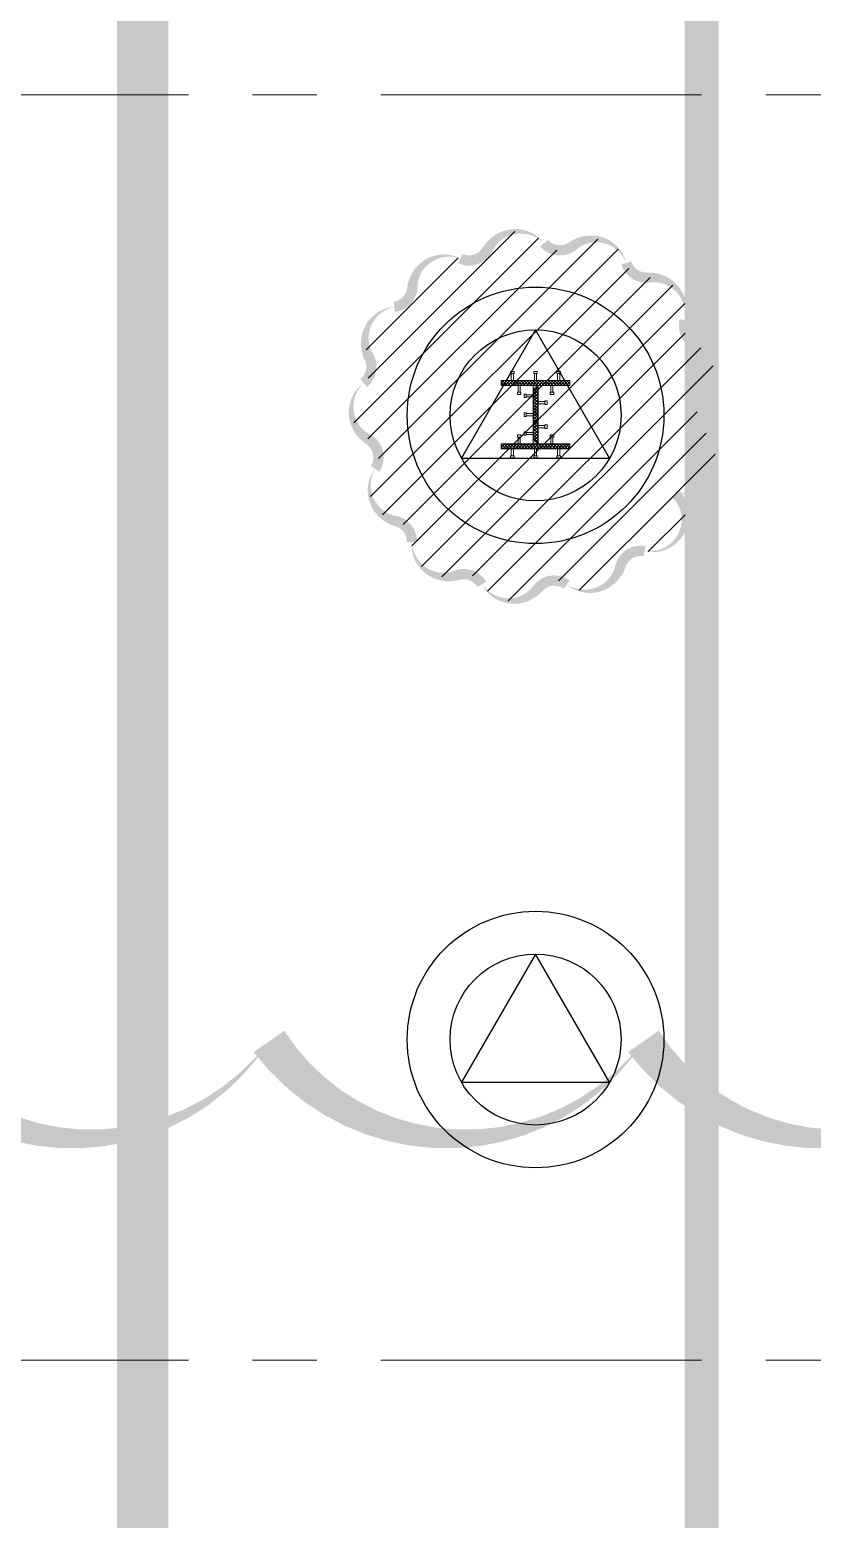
# Model space of a CAD drawing. Header units: millimetres. Extents: x -346728 to 1320345, y -537202 to -385966.
# Drawn here: x 402040 to 406614, y -440822 to -432112 of the extents above; entities that cross this region are included whole.
import ezdxf

# ---------------------------------------------------------------- set-up
doc = ezdxf.new("R2010")
doc.units = ezdxf.units.MM
doc.header["$LTSCALE"] = 100
doc.linetypes.add('HIDDEN', pattern=[9.524999999999999, 6.349999999999999, -3.174999999999999])
doc.linetypes.add('X1326_GLB$0$CENTER', pattern=[2, 1.25, -0.25, 0.25, -0.25])
for name, color, linetype, lineweight in [('A-giao thong', 8, 'Continuous', 15), ('KCMANH', 8, 'Continuous', 13), ('KINGPOST', 5, 'Continuous', 20), ('X1326_GLB$0$A-tim', 8, 'X1326_GLB$0$CENTER', 9)]:
    doc.layers.add(name, color=color, linetype=linetype, lineweight=lineweight)
for name, color, linetype in [('DM', 8, 'Continuous'), ('hach', 253, 'Continuous'), ('PL', 3, 'Continuous'), ('thep doc', 6, 'Continuous')]:
    doc.layers.add(name, color=color, linetype=linetype)
pattern_1 = [(44.99999999999996, (188543.3296231151, 11377564.43864295), (-8.980256121069152, 8.980256121069138), []), (135, (188543.3296231151, 11377564.43864295), (-8.980256121069152, -8.980256121069138), [])]

# ---------------------------------------------------------------- blocks, each defined once
blk = doc.blocks.new('LVL-KHUNGTEN')
blk.add_lwpolyline([(61072.91373489425, 41092.78793908656), (119123.5098692991, 41092.78793908656), (119123.5098692991, 61.8816838347775), (61072.91373489425, 61.8816838347775)], close=True)
blk = doc.blocks.new('KP50 TOI SAN L1')
at = {"ltscale": 0.1}
h = blk.add_hatch(color=3, dxfattribs=at)
h.dxf.hatch_style = 1
h.paths.add_polyline_path([(14.40000000000146, 171.2000000000116), (-14.39999999999418, 171.2000000000116), (-14.39999999999418, 142.3999999999905)])
h.paths.add_polyline_path([(-14.39999999999418, -142.3999999999687), (-14.39999999999418, -171.1999999999825), (14.40000000000146, -171.1999999999825)])
at = {"layer": 'KCMANH', "linetype": 'ByBlock'}
h = blk.add_hatch(dxfattribs=at)
h.set_pattern_fill('ANSI37', color=3, scale=4, style=0)
h.set_pattern_definition(pattern_1)
h.paths.add_polyline_path([(-200, 200.0000000000109), (-200, 171.2000000000116), (200, 171.2000000000116), (200, 200.0000000000109)])
h = blk.add_hatch(dxfattribs=at)
h.set_pattern_fill('ANSI37', color=3, scale=4, style=0)
h.set_pattern_definition([(44.99999999999996, (188728.9296231151, 11377564.43864295), (-8.980256121069152, 8.980256121069138), []), (135, (188728.9296231151, 11377564.43864295), (-8.980256121069152, -8.980256121069138), [])])
h.paths.add_polyline_path([(14.40000000000146, 171.2000000000116), (-14.39999999999418, 142.3999999999905), (-14.39999999999418, -142.3999999999687), (14.40000000000146, -171.1999999999825)])
h = blk.add_hatch(dxfattribs=at)
h.set_pattern_fill('ANSI37', color=3, scale=4, style=0)
h.set_pattern_definition(pattern_1)
h.paths.add_polyline_path([(-200, -171.1999999999825), (-200, -199.9999999999891), (200, -199.9999999999891), (200, -171.1999999999825)])
at = {"layer": 'KCMANH', "color": 3, "linetype": 'ByBlock'}
blk.add_line((-200, 200), (200, 200), dxfattribs=at)
at = {"layer": 'KCMANH', "linetype": 'ByBlock'}
for p, q in [((-125.1904738589728, 252.8000000000029), (-145.990473858983, 252.8000000000029)), ((-145.990473858983, 240), (-145.990473858983, 252.8000000000029)), ((-125.1904738589728, 240), (-145.990473858983, 240)), ((-141.9904738589757, 200), (-141.9904738589757, 240)), ((-129.1904738589801, 200), (-129.1904738589801, 240)), ((-125.1904738589728, 240), (-125.1904738589728, 252.8000000000029)), ((-10.40000000000146, 252.8000000000029), (10.40000000000146, 252.8000000000029)), ((-10.40000000000146, 240), (-10.40000000000146, 252.8000000000029)), ((-10.40000000000146, 240), (10.40000000000146, 240)), ((-6.400000000001455, 200), (-6.400000000001455, 240)), ((6.400000000001455, 200), (6.400000000001455, 240)), ((10.40000000000146, 240), (10.40000000000146, 252.8000000000029)), ((125.1904738589801, 252.8000000000029), (145.990473858983, 252.8000000000029)), ((125.1904738589801, 240), (125.1904738589801, 252.8000000000029)), ((125.1904738589801, 240), (145.990473858983, 240)), ((129.1904738589801, 200), (129.1904738589801, 240)), ((141.990473858983, 200), (141.990473858983, 240)), ((145.990473858983, 240), (145.990473858983, 252.8000000000029)), ((-85.19047385897284, 131.1999999999971), (-105.990473858983, 131.1999999999971)), ((-105.990473858983, 131.1999999999971), (-105.990473858983, 118.4000000000015)), ((-85.19047385897284, 118.4000000000015), (-105.990473858983, 118.4000000000015)), ((-101.9904738589757, 171.1999999999971), (-101.9904738589757, 131.1999999999971)), ((-89.19047385898011, 171.1999999999971), (-89.19047385898011, 131.1999999999971)), ((-85.19047385897284, 131.1999999999971), (-85.19047385897284, 118.4000000000015)), ((-67.19999999999709, 99.5998938560515), (-67.19999999999709, 120.3998938560471)), ((-54.39999999999418, 120.3998938560471), (-67.19999999999709, 120.3998938560471)), ((-54.39999999999418, 99.5998938560515), (-67.19999999999709, 99.5998938560515)), ((-54.39999999999418, 99.5998938560515), (-54.39999999999418, 120.3998938560471)), ((-14.39999999999418, 116.3998938560471), (-54.39999999999418, 116.3998938560471)), ((-14.39999999999418, 103.5998938560515), (-54.39999999999418, 103.5998938560515)), ((85.19047385898011, 131.1999999999971), (105.990473858983, 131.1999999999971)), ((85.19047385898011, 131.1999999999971), (85.19047385898011, 118.4000000000015)), ((85.19047385898011, 118.4000000000015), (105.990473858983, 118.4000000000015)), ((89.19047385898011, 171.1999999999971), (89.19047385898011, 131.1999999999971)), ((101.990473858983, 171.1999999999971), (101.990473858983, 131.1999999999971)), ((105.990473858983, 131.1999999999971), (105.990473858983, 118.4000000000015)), ((-67.19999999999709, 10.40000000000146), (-67.19999999999709, -10.40000000000146)), ((-54.39999999999418, 10.40000000000146), (-67.19999999999709, 10.40000000000146)), ((-54.39999999999418, 10.40000000000146), (-54.39999999999418, -10.40000000000146)), ((-14.39999999999418, 6.400000000001455), (-54.39999999999418, 6.400000000001455)), ((14.40000000000146, 76.39989385604713), (54.40000000000146, 76.39989385604713)), ((14.40000000000146, 63.59989385605149), (54.40000000000146, 63.59989385605149)), ((54.40000000000146, 59.59989385605149), (54.40000000000146, 80.39989385604713)), ((54.40000000000146, 80.39989385604713), (67.20000000000437, 80.39989385604713)), ((54.40000000000146, 59.59989385605149), (67.20000000000437, 59.59989385605149)), ((67.20000000000437, 59.59989385605149), (67.20000000000437, 80.39989385604713)), ((-54.39999999999418, -10.40000000000146), (-67.19999999999709, -10.40000000000146)), ((-14.39999999999418, -6.400000000001455), (-54.39999999999418, -6.400000000001455)), ((14.40000000000146, -63.59989385605149), (54.40000000000146, -63.59989385605149)), ((14.40000000000146, -76.39989385604713), (54.40000000000146, -76.39989385604713)), ((54.40000000000146, -59.59989385605149), (54.40000000000146, -80.39989385604713)), ((54.40000000000146, -59.59989385605149), (67.20000000000437, -59.59989385605149)), ((54.40000000000146, -80.39989385604713), (67.20000000000437, -80.39989385604713)), ((67.20000000000437, -59.59989385605149), (67.20000000000437, -80.39989385604713)), ((-85.19047385897284, -118.4000000000015), (-105.990473858983, -118.4000000000015)), ((-105.990473858983, -131.1999999999971), (-105.990473858983, -118.4000000000015)), ((-85.19047385897284, -131.1999999999971), (-105.990473858983, -131.1999999999971)), ((-101.9904738589757, -171.1999999999971), (-101.9904738589757, -131.1999999999971)), ((-89.19047385898011, -171.1999999999971), (-89.19047385898011, -131.1999999999971)), ((-85.19047385897284, -131.1999999999971), (-85.19047385897284, -118.4000000000015)), ((-67.19999999999709, -99.5998938560515), (-67.19999999999709, -120.3998938560471)), ((-54.39999999999418, -99.5998938560515), (-67.19999999999709, -99.5998938560515)), ((-54.39999999999418, -120.3998938560471), (-67.19999999999709, -120.3998938560471)), ((-54.39999999999418, -99.5998938560515), (-54.39999999999418, -120.3998938560471)), ((-14.39999999999418, -103.5998938560515), (-54.39999999999418, -103.5998938560515)), ((-14.39999999999418, -116.3998938560471), (-54.39999999999418, -116.3998938560471)), ((85.19047385898011, -118.4000000000015), (105.990473858983, -118.4000000000015)), ((85.19047385898011, -131.1999999999971), (85.19047385898011, -118.4000000000015)), ((85.19047385898011, -131.1999999999971), (105.990473858983, -131.1999999999971)), ((89.19047385898011, -171.1999999999971), (89.19047385898011, -131.1999999999971)), ((101.990473858983, -171.1999999999971), (101.990473858983, -131.1999999999971)), ((105.990473858983, -131.1999999999971), (105.990473858983, -118.4000000000015)), ((-125.1904738589728, -240), (-145.990473858983, -240)), ((-145.990473858983, -240), (-145.990473858983, -252.8000000000029)), ((-125.1904738589728, -252.8000000000029), (-145.990473858983, -252.8000000000029)), ((-141.9904738589757, -200), (-141.9904738589757, -240)), ((-129.1904738589801, -200), (-129.1904738589801, -240)), ((-125.1904738589728, -240), (-125.1904738589728, -252.8000000000029)), ((-10.40000000000146, -240), (10.40000000000146, -240)), ((-10.40000000000146, -240), (-10.40000000000146, -252.8000000000029)), ((-10.40000000000146, -252.8000000000029), (10.40000000000146, -252.8000000000029)), ((-6.400000000001455, -200), (-6.400000000001455, -240)), ((6.400000000001455, -200), (6.400000000001455, -240)), ((10.40000000000146, -240), (10.40000000000146, -252.8000000000029)), ((125.1904738589801, -240), (145.990473858983, -240)), ((125.1904738589801, -240), (125.1904738589801, -252.8000000000029)), ((125.1904738589801, -252.8000000000029), (145.990473858983, -252.8000000000029)), ((129.1904738589801, -200), (129.1904738589801, -240)), ((141.990473858983, -200), (141.990473858983, -240)), ((145.990473858983, -240), (145.990473858983, -252.8000000000029))]:
    blk.add_line(p, q, dxfattribs=at)
at = {"layer": 'KINGPOST', "color": 3, "linetype": 'ByBlock'}
for p, q in [((-200, 171.1999999999971), (-200, 200)), ((200, 171.1999999999971), (200, 200)), ((-200, 171.1999999999971), (200, 171.1999999999971)), ((-14.39999999999418, 171.1999999999971), (-14.39999999999418, -171.1999999999971)), ((-14.39999999997235, 142.4000000000015), (14.40000000000146, 171.1999999999971)), ((14.40000000000146, 171.1999999999971), (14.40000000000146, -171.1999999999971)), ((-200, -171.1999999999971), (200, -171.1999999999971)), ((-200, -171.1999999999971), (-200, -200)), ((-14.39999999997235, -142.4000000000015), (14.40000000000146, -171.1999999999971)), ((200, -171.1999999999971), (200, -200)), ((-200, -200), (200, -200))]:
    blk.add_line(p, q, dxfattribs=at)
at = {"layer": 'KINGPOST', "color": 6, "linetype": 'ByBlock'}
blk.add_lwpolyline([(-14.39999999999418, 0), (14.40000000000146, 0)], dxfattribs=at)
blk = doc.blocks.new('B1 Kingpost Layout Plan1')
at = {"layer": 'KCMANH', "linetype": 'ByBlock'}
blk.add_blockref('KP50 TOI SAN L1', (34399.89902041538, -19596.36625096772, -5.216302270127926e-07), dxfattribs=at)

msp = doc.modelspace()

# ---------------------------------------------------------------- hatches: boundary and pattern name
at = {"ltscale": 0.1}
h = msp.add_hatch(color=3, dxfattribs=at)
h.dxf.hatch_style = 1
h.paths.add_polyline_path([(405010.6475956869, -434195.3068961087), (404981.8475956866, -434195.3068961087), (404981.8475956866, -434224.1068961088)])
h.paths.add_polyline_path([(404981.8475956866, -434508.9068961087), (404981.8475956866, -434537.7068961087), (405010.6475956869, -434537.7068961087)])
at = {"layer": 'A-giao thong', "transparency": 33554572}
h = msp.add_hatch(dxfattribs=at)
h.set_pattern_fill('ANSI31', color=256, scale=1000)
h.set_pattern_definition([(45, (366647.2822066737, -531623.1483945326), (-88.38834764831843, 88.38834764831844), [])])
edge = h.paths.add_edge_path()
edge.add_arc((405841.358772049, -434130.81314606), 200.091326396924, 313.1890045741997, 423.1890044747136)
edge.add_arc((405987.1678406851, -433842.2978450714), 123.1753799015254, 165.3246326879942, 243.18900447470742, ccw=False)
edge.add_arc((405674.2061312926, -433760.3376706876), 200.3404647350627, 345.3246326879935, 455.3246325885028)
edge.add_arc((405644.1842942169, -433438.217831141), 123.1753799015117, 197.4523541326421, 275.32463258850305, ccw=False)
edge.add_arc((405335.6473455798, -433535.2171522289), 200.2499081724988, 17.45235413264597, 127.4523540331561)
edge.add_arc((405138.9719483839, -433278.4629797143), 123.1753799015265, 221.3374224332373, 307.4523540331534, ccw=False)
edge.add_arc((404893.9258857919, -433494.0249462498), 203.1902650560175, 41.33742243323479, 151.337422333742)
edge.add_arc((404607.5532073391, -433337.4835036722), 123.1753799015094, 245.97207067360318, 331.33742233374693, ccw=False)
edge.add_arc((404475.8553933926, -433632.8940093189), 200.261910843809, 65.97207067360544, 175.9720705741139)
edge.add_arc((404153.2170159715, -433610.1748883008), 123.1753799015126, 278.0994113494279, 355.97207057411634, ccw=False)
edge.add_arc((404198.7968917601, -433930.4593772823), 200.3361020571378, 98.09941134942484, 208.0994112499362)
edge.add_arc((403913.4171562973, -434082.8341965481), 123.175379901518, -50.51419146834911, 28.099411249937475, ccw=False)
edge.add_arc((404119.3357763503, -434332.7595560834), 200.6535308265784, 129.4858085316449, 239.4858084321514)
edge.add_arc((403954.9110757071, -434611.739270833), 123.1753799015154, -33.38585266077672, 59.48580843215609, ccw=False)
edge.add_arc((404224.8492446733, -434789.635082348), 200.1101515091129, 146.6141473392238, 256.6141472397279)
edge.add_arc((404150.0061540166, -435104.1379386155), 123.1753799015155, -1.2513417107547866, 76.61414723972922, ccw=False)
edge.add_arc((404473.4484186904, -435111.2030516819), 200.3440389897893, 178.7486582892484, 288.7486581897573)
edge.add_arc((404577.4331532659, -435417.5557722101), 123.1753799015132, 30.876836025434216, 108.7486581897549, ccw=False)
edge.add_arc((404855.009243798, -435251.5822888152), 200.2371789537907, 210.876836025434, 320.876835925943)
edge.add_arc((405105.9099153036, -435455.6522186516), 123.1753799015087, 54.01226688685409, 140.8768359259447, ccw=False)
edge.add_arc((405297.6531971607, -435191.6213757469), 203.1339398279393, 234.0122668868539, 344.0122667873574)
edge.add_arc((405611.3410964846, -435281.4972566053), 123.1753799015273, 79.39644157920287, 164.0122667873614, ccw=False)
edge.add_arc((405670.8596409406, -434963.571930517), 200.2731787634664, 259.3964415791925, 404.1286010454199)
edge.add_arc((405835.7400144442, -434613.2052129564), 211.9778768860564, 264.279643978025, 407.3982272340489)
edge.add_arc((406062.6048332279, -434366.5068961126), 123.175379901495, 133.189004574196, 227.3982272340362, ccw=False)
at = {"layer": 'hach'}
h = msp.add_hatch(dxfattribs=at)
h.set_pattern_fill('ANSI31', color=256, scale=70)
h.set_pattern_definition([(45, (342151.2213262877, -508591.2227448209), (-157.1544821187101, 157.1544821187102), [])])
h.paths.add_polyline_path([(362433.3801022533, -410142.157258469), (348853.8926203205, -428107.5122169152), (376146.7434840773, -501359.0065796374), (382446.7504393198, -503970.9423327898), (458369.0723871468, -469396.5978761645), (462927.8694431226, -462329.4458765544), (462919.8279490094, -415142.6860857411), (457917.8110400178, -410142.1572584765)])
h.paths.add_polyline_path([(363030.572598144, -411342.1571560285), (350208.3245424145, -428305.7014718884), (377088.8498291909, -500450.5520168371), (382424.3063307689, -502662.5923677236), (457551.450776385, -468450.3646135417), (461727.809133747, -461976.0778765109), (461719.6650677317, -415639.3961758266), (457420.8592675527, -411342.1571560359)], flags=16)
h = msp.add_hatch(dxfattribs=at)
h.set_pattern_fill('AR-CONC', color=256, scale=4)
h.set_pattern_definition([(49.99999999999999, (342151.2213262877, -508591.2227448209), (728.738675984016, -63.75634215561234), [76.2, -838.2]), (355, (342151.2213262877, -508591.2227448209), (-140.9736856998774, 764.2273809561406), [60.96, -670.56233668]), (100.4514446999999, (342211.9493542878, -508596.5357588209), (587.7649883614131, 700.4710076487804), [64.76003519999986, -712.3609783999989]), (46.18420000000002, (342151.2213262877, -508388.022744821), (1084.31616356852, -168.1693117309086), [114.2999999999996, -1257.299999999994]), (96.63555760999992, (342241.5809262877, -508402.0367448209), (949.616536206012, 989.7044983908861), [97.14009256, -1068.54243264]), (351.1841511700001, (342151.2213262877, -508388.022744821), (949.6165362599081, 989.7044983421306), [91.43986828, -1005.83892768]), (21, (342252.8213262878, -508438.822744821), (606.4575650765299, -409.0607927483504), [76.2, -838.2]), (326.0000000000001, (342252.8213262878, -508438.822744821), (247.2081133905883, 736.7518644892771), [60.96, -670.56]), (71.45144499999999, (342303.3594566878, -508472.911144421), (853.6656771148646, 327.691075543621), [64.7600352, -712.3597503999999]), (37.50000000000001, (342151.2213262877, -508591.2227448209), (12.35441300236727, 338.2201554926124), [0, -662.432, 0, -680.72, 0, -673.1]), (7.499999999999999, (342151.2213262877, -508591.2227448209), (267.278650041223, 400.722299272478), [0, -388.112, 0, -647.192, 0, -256.54]), (327.5, (341924.6533262877, -508591.2227448209), (542.3623806674856, -22.91497597069377), [0, -254, 0, -792.48, 0, -1051.56]), (317.5, (341823.0533262876, -508591.2227448209), (592.5167255440722, 101.7059641333321), [0, -330.2, 0, -526.288, 0, -746.76])])
h.paths.add_polyline_path([(362433.3801022533, -410142.157258469), (348853.8926203205, -428107.5122169152), (376146.7434840773, -501359.0065796374), (382446.7504393198, -503970.9423327898), (458369.0723871468, -469396.5978761645), (462927.8694431226, -462329.4458765544), (462919.8279490094, -415142.6860857411), (457917.8110400178, -410142.1572584765)])
h.paths.add_polyline_path([(363030.572598144, -411342.1571560285), (350208.3245424145, -428305.7014718884), (377088.8498291909, -500450.5520168371), (382424.3063307689, -502662.5923677236), (457551.450776385, -468450.3646135417), (461727.809133747, -461976.0778765109), (461719.6650677317, -415639.3961758266), (457420.8592675527, -411342.1571560359)], flags=16)

# ---------------------------------------------------------------- linework, layer by layer
at = {"color": 5, "elevation": -2718.252243449965}
msp.add_lwpolyline([(405978.3027164108, -434276.6997287257, 0, 60, 0.5205670500000068), (405931.6097300836, -433952.2317823259, 60, 60, -0.3534527118638525), (405868.0108408407, -433811.0923391159, 0, 60, 0.5205670500000036), (405655.6148044945, -433560.8616962492, 60, 60, -0.3534915216528338), (405526.6790858629, -433475.1596803586, 0, 60, 0.52056705), (405213.8750795248, -433376.2469004742, 60, 60, -0.3944898867801987), (405046.4878210882, -433359.8193587651, 0, 60, 0.5205670499999941), (404715.6346307574, -433396.5646353959, 60, 60, -0.3907150967676189), (404557.398420834, -433449.9853774545, 0, 60, 0.5205670499999991), (404276.0881438433, -433618.8270642944, 60, 60, -0.3534933906758924), (404170.5713258777, -433732.1216067542, 0, 60, 0.5205670500000176), (404022.0740642963, -434024.8182456555, 60, 60, -0.3571345252974193), (403991.742788795, -434177.8987509714, 0, 60, 0.520567049999982), (404017.4535921286, -434505.623259536, 60, 60, -0.4289707164981073), (404057.7605177076, -434679.5195518454, 0, 60, 0.5205670499999676), (404178.5222032332, -434984.308855539, 60, 60, -0.3534581953911722), (404273.1521585561, -435106.8278791112, 0, 60, 0.5205670499999923), (404537.8424565802, -435300.9163665625, 60, 60, -0.3534892819256612), (404683.1511888421, -435354.3428687189, 0, 60, 0.5205670500000038), (405010.3515188096, -435377.9298468827, 60, 60, -0.3982747208827367), (405178.2892503651, -435355.9857444991, 0, 60, 0.5205670499999902), (405492.9300556912, -435247.5708711196, 60, 60, -0.3869502103842332), (405634.006893342, -435160.4252290073, 0, 60, 0.7314348883771284), (405814.6114870464, -434824.1274868374, 0, 60, 0.7206828507104402), (405979.2275732011, -434457.1733547637, 60, 60, -0.435898308053293)], format="xyseb", close=True, dxfattribs=at)
at = {"elevation": -1404.949430587001}
msp.add_lwpolyline([(420946.2692264505, -438027.5510907467, 0, 218.8510542577968, -0.52056705), (418757.7586838727, -438027.5510907467, 0, 218.8510542577968, -0.52056705), (416569.2481412946, -438027.5510907467, 0, 218.8510542577968, -0.52056705), (414380.7375987168, -438027.5510907467, 0, 218.8510542577968, -0.52056705), (412192.2270561387, -438027.5510907467, 0, 218.8510542577968, -0.52056705), (410003.7165135609, -438027.5510907467, 0, 218.8510542577968, -0.52056705), (407815.2059709828, -438027.5510907467, 0, 218.8510542577968, -0.52056705), (405626.695428405, -438027.5510907467, 0, 218.8510542577968, -0.52056705), (403438.184885827, -438027.5510907467, 0, 218.8510542577968, -0.52056705), (401249.6743432489, -438027.5510907467, 0, 218.8510542577968, -0.52056705), (399061.1638006711, -438027.5510907467, 0, 218.8510542577968, -0.52056705), (396872.653258093, -438027.5510907467, 0, 218.8510542577968, -0.52056705), (394684.1427155152, -438027.5510907467, 0, 218.8510542577968, -0.52056705), (392495.6321729371, -438027.5510907467, 0, 218.8510542577968, -0.52056705)], format="xyseb", dxfattribs=at)
at = {"layer": 'DM', "color": 7, "linetype": 'HIDDEN', "const_width": 300, "elevation": -1404.949429695919}
msp.add_lwpolyline([(402699.1743662657, -411339.7916897414), (363030.2199523036, -411339.7916897379), (350207.9718965741, -428303.3360055978), (357811.0173378919, -448709.2087033371), (402699.1743662662, -448789.1431980883)], close=True, dxfattribs=at)
at = {"layer": 'PL'}
for points, elevation in [([(404563.2348937942, -434616.5068961088), (405429.2602975788, -434616.5068961088), (404996.2475956865, -433866.5068961088)], -1404.94943071898), ([(404563.234965338, -434616.5069985468), (405429.2603691223, -434616.5069985468), (404996.2476672303, -433866.5069985468)], -1404.949430728248), ([(404563.2348937942, -438266.5712827001), (405429.2602975788, -438266.5712827001), (404996.2475956865, -437516.5712827001)], -1404.949431497452), ([(404563.234965338, -438266.5713851381), (405429.2603691223, -438266.5713851381), (404996.2476672303, -437516.5713851381)], -1404.949431506719)]:
    msp.add_lwpolyline(points, close=True, dxfattribs=dict(at, elevation=elevation))
for centre, radius in [((404996.2475956865, -434366.5068961088, -1404.94943071898), 750), ((404996.2476672303, -434366.5069985468, -1404.949430728248), 750), ((404996.2475956865, -434366.5068961088, -1404.94943071898), 500), ((404996.2476672303, -434366.5069985468, -1404.949430728248), 500), ((404996.2475956865, -438016.5712827001, -1404.949431497452), 750), ((404996.2476672303, -438016.5713851381, -1404.949431506719), 750), ((404996.2475956865, -438016.5712827001, -1404.949431497452), 500), ((404996.2476672303, -438016.5713851381, -1404.949431506719), 500)]:
    msp.add_circle(centre, radius, dxfattribs=at)
at = {"layer": 'thep doc', "const_width": 200, "elevation": -3876.716966757267}
msp.add_lwpolyline([(421578.5186546987, -414975.0533812997), (421578.5186546987, -439438.7264851871), (412302.2145327699, -439438.7264851871), (412302.2145327699, -418900.9454687386), (405967.28979929, -418900.9454687386), (405967.28979929, -445161.0176827259)], dxfattribs=at)
at = {"layer": 'X1326_GLB$0$A-tim', "ltscale": 15}
for p, q in [((341092.1169962919, -432491.5067936682, -1404.949430901807), (475778.665428832, -432491.5067936683, -1404.949430911175)), ((341092.1169962919, -439891.5711802595, -1404.949431680278), (475778.665428832, -439891.5711802596, -1404.949431689646))]:
    msp.add_line(p, q, dxfattribs=at)

# ---------------------------------------------------------------- block references
at = {"extrusion": (0.005970236709927127, -2.28885336656151e-18, 0.9999821779780016), "xscale": 3.385207865094198, "yscale": 3.385207865094198, "zscale": 3.385207865094198}
msp.add_blockref('LVL-KHUNGTEN', (112985.2448162852, -525073.6189301613, 1027.739435108575), dxfattribs=at)
msp.add_blockref('B1 Kingpost Layout Plan1', (370596.3485037279, -414765.9628913942, -1404.949430139306))

doc.saveas('drawing.dxf')
